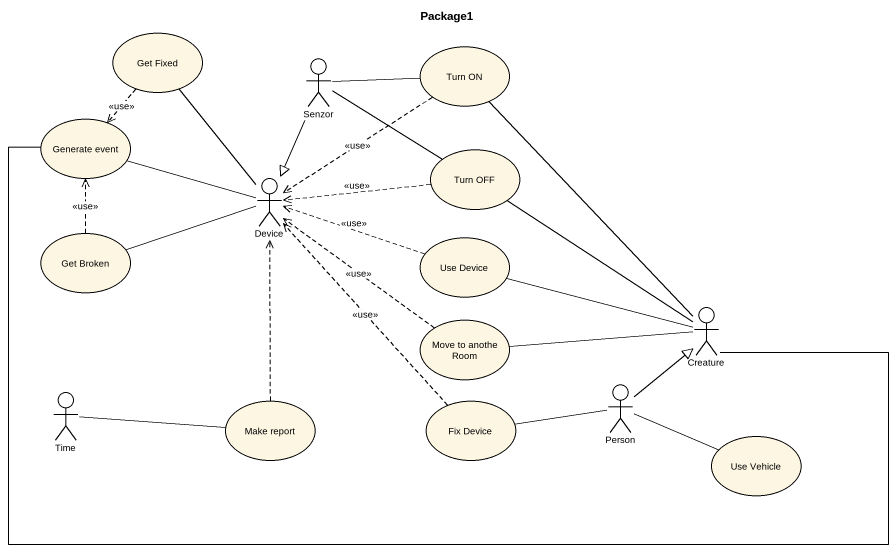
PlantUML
@startuml
title Package1
usecase "Get Fixed" as Get_Fixed
usecase "Turn ON" as Turn_ON
actor Senzor
usecase "Generate event" as Generate_event
usecase "Turn OFF" as Turn_OFF
actor Device
usecase "Get Broken" as Get_Broken
usecase "Use Device" as Use_Device
usecase "Move to anothe Room" as Move_to_anothe_Room
actor Creature
actor Time
usecase "Make report" as Make_report
usecase "Fix Device" as Fix_Device
actor "Person" as Person_
usecase "Use Vehicle" as Use_Vehicle
Get_Fixed ..> Generate_event : <<use>>
Get_Fixed -- Device
Turn_ON ..> Device : <<use>>
Senzor -right- Turn_ON
Senzor -right- Turn_OFF
Senzor --|> Device
Generate_event -right- Device
Turn_OFF .left.> Device : <<use>>
Get_Broken .up.> Generate_event : <<use>>
Get_Broken -right- Device
Use_Device .left.> Device : <<use>>
Move_to_anothe_Room .up.> Device : <<use>>
Creature -up- Turn_ON
Creature -left- Generate_event
Creature -up- Turn_OFF
Creature -left- Use_Device
Creature -left- Move_to_anothe_Room
Time -right- Make_report
Make_report .up.> Device
Fix_Device .up.> Device : <<use>>
Person_ -up-|> Creature
Person_ -left- Fix_Device
Person_ -right- Use_Vehicle
@enduml
